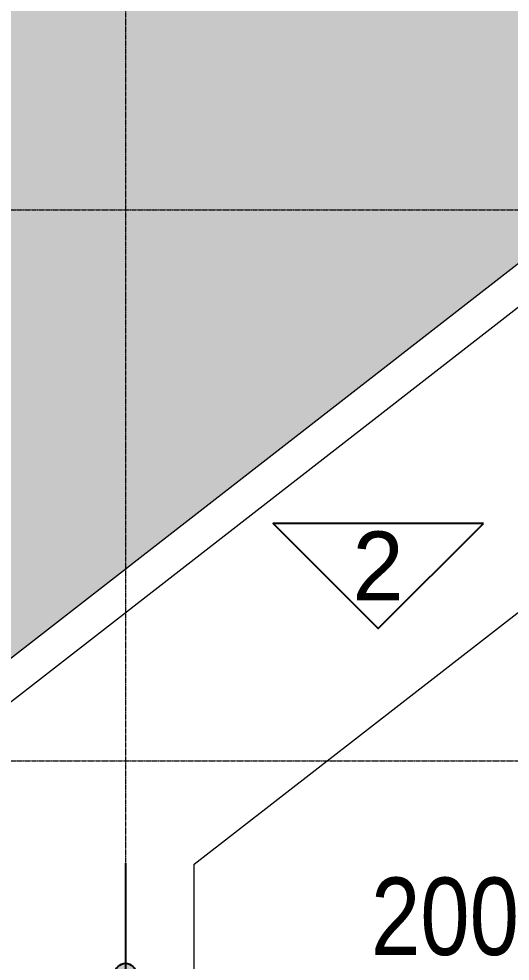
# Model space of a CAD drawing. Extents: x -79995 to 347433, y -157641 to 104789.
# Drawn here: x 1089 to 2516, y -18826 to -16089 of the extents above; entities that cross this region are included whole.
import ezdxf
from ezdxf.enums import TextEntityAlignment as Align

# ---------------------------------------------------------------- set-up
doc = ezdxf.new("R2010")
doc.units = 0
doc.linetypes.add('ACAD_ISO10W100', pattern=[18, 12, -3, 0, -3])
doc.layers.get('DEFPOINTS').update_dxf_attribs({"linetype": 'CONTINUOUS'})
for name, color, linetype in [('DIM', 1, 'CONTINUOUS'), ('HATCHNGOI', 22, 'CONTINUOUS'), ('TAGS', 60, 'CONTINUOUS')]:
    doc.layers.add(name, color=color, linetype=linetype)
doc.layers.add('NET-THAY', color=2, linetype='CONTINUOUS', lineweight=13)
doc.layers.add('TRUC', color=24, linetype='CONTINUOUS', lineweight=0)
doc.styles.add('AVO', font='')
doc.styles.add('HEL-CONDENSE', font='')
doc.styles.get('AVO').set_extended_font_data('VNI-Avo')
doc.styles.get('HEL-CONDENSE').set_extended_font_data('VNI-Helve-Condense')
doc.dimstyles.new('D100', dxfattribs={"dimtxt": 225, "dimasz": 1.199999999999999, "dimexe": 100, "dimexo": 0, "dimgap": 50, "dimtad": 1, "dimdec": 0, "dimzin": 13, "dimdsep": 46, "dimtxsty": 'HEL-CONDENSE', "dimblk": 'D50', "dimcen": 0, "dimclrd": 1, "dimclre": 1, "dimclrt": 7, "dimadec": 0, "dimazin": 0, "dimtfac": 1, "dimtdec": 0, "dimtmove": 0, "dimatfit": 3, "dimldrblk": 'D50', "dimfxl": 1, "dimtolj": 1, "dimtzin": 13, "dimarcsym": 0})

# ---------------------------------------------------------------- blocks, each defined once
blk = doc.blocks.new('D50')
at = {"layer": 'DIM'}
blk.add_hatch(color=256, dxfattribs=at).paths.add_polyline_path([(25, 0, 1), (-25, 0, 1)])
blk.add_line((25, 0), (99.99999999999818, 0), dxfattribs=at)
blk.add_circle((0, 0), 25, dxfattribs=at)
blk = doc.blocks.new('*D730')
at = {"layer": 'DEFPOINTS', "color": 0, "linetype": 'Continuous', "transparency": 16777216}
for p in [(1398.452336088754, -18541.67015165085), (3398.452336092014, -18541.67015165085), (1398.452336088754, -18862.07713753934)]:
    blk.add_point(p, dxfattribs=at)
at = {"layer": 'DIM', "color": 1, "linetype": 'Continuous', "lineweight": -2, "transparency": 16777216}
for p, q in [((1398.452336088754, -18541.67015165085), (1398.452336088754, -18962.07713753934)), ((3398.452336092014, -18541.67015165085), (3398.452336092014, -18962.07713753934)), ((3397.252336092014, -18862.07713753934), (1399.652336088754, -18862.07713753934))]:
    blk.add_line(p, q, dxfattribs=at)
at = {"layer": 'DIM', "color": 1, "linetype": 'Continuous', "lineweight": -2, "transparency": 16777216, "xscale": 1.199999999999999, "yscale": 1.199999999999999, "zscale": 1.199999999999999, "rotation": 180}
blk.add_blockref('D50', (1398.452336088754, -18862.07713753934), dxfattribs=at)
at = {"layer": 'DIM', "color": 1, "linetype": 'Continuous', "lineweight": -2, "transparency": 16777216, "xscale": 1.199999999999999, "yscale": 1.199999999999999, "zscale": 1.199999999999999}
blk.add_blockref('D50', (3398.452336092014, -18862.07713753934), dxfattribs=at)
at = {"layer": 'DIM', "color": 7, "linetype": 'Continuous', "transparency": 16777216, "insert": (2398.452336090384, -18697.17713753934), "char_height": 225, "attachment_point": 5, "style": 'HEL-CONDENSE'}
blk.add_mtext('\\A1;2000', dxfattribs=at)
blk = doc.blocks.new('TUONG-NAM')
at = {"layer": 'TAGS'}
blk.add_lwpolyline([(-452.5076681359787, -452.5076681359787), (452.5076681360079, -452.5076681359787), (0, 0)], close=True, dxfattribs=at)
at = {"layer": 'TAGS', "linetype": 'Continuous', "style": 'AVO'}
blk.add_attdef('KH-TUONG', text='', height=250, dxfattribs=at).set_placement((0.4942169754613133, -269.2821702069486), align=Align.MIDDLE_CENTER)

msp = doc.modelspace()

# ---------------------------------------------------------------- hatches: boundary and pattern name
at = {"layer": 'HATCHNGOI'}
h = msp.add_hatch(dxfattribs=at)
h.set_pattern_fill('AR-RSHKE', color=14, scale=15, angle=180, style=0)
h.set_pattern_definition([(180, (-1056383.746114664, 273259.7793104183), (-382.5, -179.9999999999999), [90, -75, 105, -45, 135, -60]), (180, (-1056473.746114664, 273252.2793104183), (-382.5, -179.9999999999999), [75, -285, 60, -90]), (180, (-1056653.746114664, 273271.0293104183), (-382.5, -179.9999999999999), [45, -465]), (270, (-1056383.746114664, 273259.7793104183), (127.5, -180), [172.5, -547.5]), (270, (-1056473.746114664, 273259.7793104183), (127.5, -180), [168.75, -551.25]), (270, (-1056548.746114664, 273259.7793104183), (127.5, -180), [157.5, -562.5]), (270, (-1056653.746114664, 273271.0293104183), (127.5, -180), [172.5, -547.5]), (270, (-1056698.746114664, 273271.0293104183), (127.5, -180), [172.5, -547.5]), (270, (-1056833.746114664, 273259.7793104183), (127.5, -180), [165, -555])])
h.paths.add_polyline_path([(-7952.70124085038, -15744.24493837211), (-9944.591545471689, -16715.75475278433), (-7101.547663911013, -18144.24493837211), (809.6804216895252, -18144.24493837211), (3398.452336088754, -16130.7556716174), (5987.224250488449, -18144.24493837211), (13898.45233608875, -18144.24493837211), (16741.49621764966, -16715.75475278409), (14749.60591302835, -15744.24493837217)])

# ---------------------------------------------------------------- linework, layer by layer
at = {"layer": 'NET-THAY'}
for p, q in [((809.6804216895252, -18144.24493837211), (3398.452336088754, -16130.7556716174)), ((843.9911967036314, -18244.24493837211), (3398.452336088754, -16257.44182996155)), ((1598.452336088754, -18544.24493837211), (3398.452336088754, -17144.24493837211)), ((1598.452336088754, -18944.24493837211), (1598.452336088754, -18544.24493837211))]:
    msp.add_line(p, q, dxfattribs=at)
at = {"layer": 'TRUC', "linetype": 'ACAD_ISO10W100', "ltscale": 0.2}
for points in [[(1398.452336088754, -14931.58989614219), (1398.452336088754, -29294.24493837211)], [(1398.452336088754, -14931.58989614219), (1398.452336088754, -29294.24493837211)], [(-14631.32894841209, -16644.24493837211), (21295.34359726403, -16644.24493837211)], [(-14631.32894841209, -18244.24493837211), (21295.34359726403, -18244.24493837211)]]:
    msp.add_lwpolyline(points, dxfattribs=at)

# ---------------------------------------------------------------- block references
at = {"layer": 'TAGS', "linetype": 'Continuous'}
ref = msp.add_blockref('TUONG-NAM', (2132.868133381242, -17859.74672020646), dxfattribs=dict(at, xscale=0.6749999998137355, yscale=0.6750000000174623, zscale=0.675, rotation=180))
ref.add_attrib('KH-TUONG', '2', dxfattribs={"color": 7, "linetype": 'Continuous', "height": 200, "style": 'AVO'}).set_placement((2132.534536922816, -17677.98125531676), align=Align.MIDDLE_CENTER)

# ---------------------------------------------------------------- dimensions: what is measured, and where the dimension line sits
at = {"layer": 'DIM', "linetype": 'Continuous'}
dim = msp.add_linear_dim(base=(1398.452336088754, -18862.07713753934), p1=(3398.452336092014, -18541.67015165085), p2=(1398.452336088754, -18541.67015165085), dimstyle='D100', dxfattribs=at)
dim.commit()
dim.dimension.update_dxf_attribs({"geometry": '*D730', "text_midpoint": (2398.452336090384, -18697.17713753934)})

doc.saveas('drawing.dxf')
